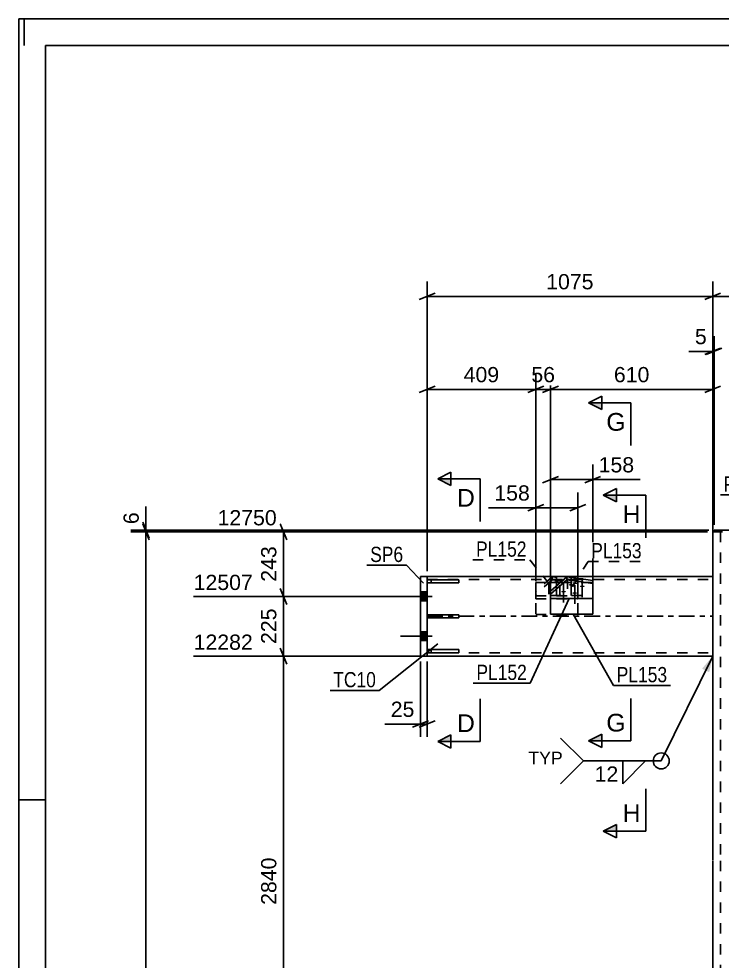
# Model space of a CAD drawing. Header units: millimetres. Extents: x 0 to 841, y 0 to 594.
# Drawn here: x 0 to 132.3, y 416.7 to 594 of the extents above; entities that cross this region are included whole.
import ezdxf

# ---------------------------------------------------------------- set-up
doc = ezdxf.new("R2010")
doc.units = ezdxf.units.MM
doc.linetypes.add('DXK_LINE_DOT2', pattern=[3.9198, 1.9599, -1.9599])
doc.linetypes.add('DXK_LINE_DOT3', pattern=[5.9187, 2.979, -0.9799, 0.9799, -0.9799])
doc.styles.add('Arial', font='arial.ttf', dxfattribs={"height": 0.2})
doc.styles.add('Arial Narrow', font='ARIALN.TTF', dxfattribs={"height": 0.2})

# ---------------------------------------------------------------- blocks, each defined once
blk = doc.blocks.new('Unknown-284856302-1131')
at = {"color": 5, "linetype": 'Continuous'}
for p, q in [((841, 594), (0, 594)), ((0, 594), (0, 0)), ((1, 589), (1, 594)), ((836, 589), (5, 589)), ((5, 589), (5, 5)), ((5, 447), (0, 447))]:
    blk.add_line(p, q, dxfattribs=at)
blk = doc.blocks.new('Part-284856302-4405 - 4376')
at = {"color": 2, "linetype": 'Continuous'}
for p, q in [((100.06, 487.93), (101.92, 487.93)), ((100.06, 487.93), (100.06, 486.26)), ((100.06, 484.88), (100.06, 481.93)), ((107.98, 484.88), (107.98, 481.93)), ((107.98, 481.93), (100.06, 481.93))]:
    blk.add_line(p, q, dxfattribs=at)
at = {"color": 7, "linetype": 'DXK_LINE_DOT2'}
for p, q in [((101.92, 487.93), (107.98, 487.93)), ((107.98, 487.93), (107.98, 484.88)), ((100.06, 486.26), (100.06, 484.88))]:
    blk.add_line(p, q, dxfattribs=at)
blk = doc.blocks.new('Bolt-284856302-4477 - 4376')
at = {"linetype": 'Continuous'}
for points in [[(102.49, 486.36), (102.59, 486.36), (102.68, 486.35), (102.76, 486.33), (102.83, 486.31), (102.88, 486.28), (102.92, 486.25), (102.94, 486.22), (102.94, 486.19), (102.92, 486.16), (102.88, 486.13), (102.83, 486.1), (102.76, 486.08), (102.68, 486.06), (102.59, 486.05), (102.49, 486.05), (102.4, 486.05), (102.31, 486.06), (102.23, 486.08), (102.16, 486.1), (102.1, 486.13), (102.07, 486.16), (102.05, 486.19), (102.05, 486.22), (102.07, 486.25), (102.1, 486.28), (102.16, 486.31), (102.23, 486.33), (102.31, 486.35), (102.4, 486.36)], [(103.92, 487.64), (104.02, 487.63), (104.11, 487.62), (104.19, 487.61), (104.26, 487.59), (104.31, 487.56), (104.35, 487.53), (104.37, 487.5), (104.37, 487.47), (104.35, 487.44), (104.31, 487.41), (104.26, 487.38), (104.19, 487.36), (104.11, 487.34), (104.02, 487.33), (103.92, 487.33), (103.83, 487.33), (103.74, 487.34), (103.66, 487.36), (103.59, 487.38), (103.53, 487.41), (103.5, 487.44), (103.48, 487.47), (103.48, 487.5), (103.5, 487.53), (103.53, 487.56), (103.59, 487.59), (103.66, 487.61), (103.74, 487.62), (103.83, 487.63)], [(104.6, 486.08), (104.69, 486.08), (104.78, 486.07), (104.86, 486.05), (104.93, 486.03), (104.99, 486.01), (105.02, 485.98), (105.04, 485.95), (105.04, 485.91), (105.02, 485.88), (104.99, 485.85), (104.93, 485.83), (104.86, 485.81), (104.78, 485.79), (104.69, 485.78), (104.6, 485.78), (104.5, 485.78), (104.41, 485.79), (104.33, 485.81), (104.26, 485.83), (104.21, 485.85), (104.17, 485.88), (104.15, 485.91), (104.15, 485.95), (104.17, 485.98), (104.21, 486.01), (104.26, 486.03), (104.33, 486.05), (104.41, 486.07), (104.5, 486.08)], [(106.02, 487.36), (106.12, 487.36), (106.21, 487.35), (106.29, 487.33), (106.36, 487.31), (106.41, 487.28), (106.45, 487.26), (106.47, 487.22), (106.47, 487.19), (106.45, 487.16), (106.41, 487.13), (106.36, 487.1), (106.29, 487.08), (106.21, 487.07), (106.12, 487.06), (106.02, 487.05), (105.93, 487.06), (105.84, 487.07), (105.76, 487.08), (105.69, 487.1), (105.63, 487.13), (105.6, 487.16), (105.58, 487.19), (105.58, 487.22), (105.6, 487.26), (105.63, 487.28), (105.69, 487.31), (105.76, 487.33), (105.84, 487.35), (105.93, 487.36)]]:
    blk.add_hatch(color=1, dxfattribs=at).paths.add_polyline_path(points)
at = {"color": 1, "linetype": 'Continuous'}
for p, q in [((102.49, 487.71), (102.49, 484.18)), ((103.92, 488.99), (103.92, 485.46)), ((106.02, 488.71), (106.02, 485.19)), ((104.6, 487.43), (104.6, 483.91))]:
    blk.add_line(p, q, dxfattribs=at)
blk = doc.blocks.new('Bolt-284856302-4478 - 4376')
at = {"linetype": 'Continuous'}
blk.add_hatch(color=1, dxfattribs=at).paths.add_polyline_path([(101.15, 487.88), (101.06, 487.89), (100.97, 487.9), (100.89, 487.91), (100.82, 487.93), (100.76, 487.96), (100.73, 487.99), (100.71, 488.02), (100.71, 488.05), (100.73, 488.08), (100.76, 488.11), (100.82, 488.14), (100.89, 488.16), (100.97, 488.18), (101.06, 488.19), (101.15, 488.19), (101.25, 488.19), (101.34, 488.18), (101.42, 488.16), (101.49, 488.14), (101.54, 488.11), (101.58, 488.08), (101.6, 488.05), (101.6, 488.02), (101.58, 487.99), (101.54, 487.96), (101.49, 487.93), (101.42, 487.91), (101.34, 487.9), (101.25, 487.89)])
at = {"color": 1, "linetype": 'DXK_LINE_DOT2'}
for p, q in [((99.71, 487.7), (99.71, 484.18)), ((103.25, 488.7), (103.25, 485.18)), ((101.81, 487.42), (101.81, 483.9))]:
    blk.add_line(p, q, dxfattribs=at)
at = {"color": 1, "linetype": 'Continuous'}
blk.add_line((101.15, 488.98), (101.15, 485.45), dxfattribs=at)
blk = doc.blocks.new('Part-284856302-4416 - 4376')
at = {"color": 2, "linetype": 'Continuous'}
for p, q in [((76.81, 475.29), (82.81, 475.29)), ((76.81, 475.29), (76.81, 474.69)), ((82.81, 475.29), (82.81, 474.69)), ((76.81, 474.69), (82.81, 474.69))]:
    blk.add_line(p, q, dxfattribs=at)
at = {"color": 7, "linetype": 'DXK_LINE_DOT2'}
blk.add_line((77.56, 474.69), (77.56, 475.29), dxfattribs=at)
blk = doc.blocks.new('Part-284856302-4417 - 4376')
at = {"color": 2, "linetype": 'Continuous'}
for p, q in [((76.81, 481.86), (82.81, 481.86)), ((76.81, 481.86), (76.81, 481.26)), ((76.81, 481.26), (82.81, 481.26)), ((82.81, 481.86), (82.81, 481.26))]:
    blk.add_line(p, q, dxfattribs=at)
at = {"color": 7, "linetype": 'DXK_LINE_DOT2'}
blk.add_line((77.56, 481.26), (77.56, 481.86), dxfattribs=at)
blk = doc.blocks.new('Part-284856302-4441 - 4376')
at = {"color": 2, "linetype": 'Continuous'}
for p, q in [((130.56, 497.48), (130.56, 435.66)), ((130.56, 497.48), (130.81, 497.48)), ((130.56, 435.56), (130.56, 327.44))]:
    blk.add_line(p, q, dxfattribs=at)
at = {"color": 7, "linetype": 'DXK_LINE_DOT2'}
for p, q in [((132.41, 497.48), (130.56, 497.48)), ((130.81, 497.48), (131.43, 497.48)), ((132.06, 497.48), (132.06, 435.66)), ((132.06, 435.56), (132.06, 327.44))]:
    blk.add_line(p, q, dxfattribs=at)
blk = doc.blocks.new('Part-284856302-4455 - 4376')
at = {"color": 7, "linetype": 'DXK_LINE_DOT2'}
for p, q in [((100.33, 488.97), (97.27, 486.26)), ((100.33, 488.41), (97.27, 485.7)), ((105.17, 488.31), (100.33, 488.97)), ((100.33, 488.97), (100.33, 488.41)), ((100.33, 488.41), (105.17, 487.74)), ((105.17, 484.87), (105.17, 488.31)), ((97.27, 486.26), (97.27, 484.87)), ((97.27, 485.44), (105.17, 485.44)), ((97.27, 484.87), (105.17, 484.87))]:
    blk.add_line(p, q, dxfattribs=at)
blk = doc.blocks.new('Part-284856302-4470 - 4376')
at = {"color": 2, "linetype": 'Continuous'}
for p, q in [((100.06, 486.26), (103.09, 488.98)), ((103.09, 488.42), (100.06, 485.7)), ((103.09, 488.98), (107.98, 488.32)), ((103.09, 488.98), (103.09, 488.42)), ((107.98, 487.75), (103.09, 488.42)), ((107.98, 488.32), (107.98, 484.88)), ((100.06, 484.88), (100.06, 486.26)), ((107.98, 484.88), (100.06, 484.88))]:
    blk.add_line(p, q, dxfattribs=at)
at = {"color": 7, "linetype": 'DXK_LINE_DOT2'}
blk.add_line((100.06, 485.45), (107.98, 485.45), dxfattribs=at)
blk = doc.blocks.new('Bolt-284856302-4473 - 4376')
at = {"linetype": 'Continuous'}
for points in [[(75.56, 486.14), (75.56, 484.49), (76.81, 484.49), (76.81, 486.14)], [(75.56, 486.14), (75.56, 484.49), (76.81, 484.49), (76.81, 486.14)], [(75.56, 478.64), (75.56, 476.99), (76.81, 476.99), (76.81, 478.64)], [(75.56, 478.64), (75.56, 476.99), (76.81, 476.99), (76.81, 478.64)]]:
    blk.add_hatch(color=1, dxfattribs=at).paths.add_polyline_path(points)
at = {"color": 1, "linetype": 'Continuous'}
for p, q in [((76.81, 486.14), (75.56, 486.14)), ((76.81, 486.14), (75.56, 486.14)), ((77.76, 485.31), (71.81, 485.31)), ((77.76, 485.31), (71.81, 485.31)), ((76.81, 484.49), (75.56, 484.49)), ((76.81, 484.49), (75.56, 484.49)), ((77.76, 477.81), (71.81, 477.81)), ((77.76, 477.81), (71.81, 477.81)), ((76.81, 478.64), (75.56, 478.64)), ((76.81, 478.64), (75.56, 478.64)), ((76.81, 476.99), (75.56, 476.99)), ((76.81, 476.99), (75.56, 476.99))]:
    blk.add_line(p, q, dxfattribs=at)
blk = doc.blocks.new('Part-284856302-4516 - 4376')
at = {"color": 2, "linetype": 'Continuous'}
for p, q in [((130.81, 497.78), (146.01, 497.78)), ((130.81, 497.78), (130.81, 497.48)), ((130.81, 497.48), (132.38, 497.48)), ((180.31, 497.78), (165.01, 497.78)), ((180.31, 497.48), (178.74, 497.48)), ((180.31, 497.78), (180.31, 497.48))]:
    blk.add_line(p, q, dxfattribs=at)
at = {"color": 7, "linetype": 'DXK_LINE_DOT2'}
for p, q in [((178.74, 497.48), (132.38, 497.48)), ((165.01, 497.78), (146.01, 497.78))]:
    blk.add_line(p, q, dxfattribs=at)
blk = doc.blocks.new('Part-284856302-4527 - 4376')
at = {"color": 7, "linetype": 'DXK_LINE_DOT2'}
for p, q in [((97.27, 487.92), (97.27, 481.92)), ((97.27, 487.92), (105.17, 487.92)), ((105.17, 487.92), (105.17, 481.92)), ((97.27, 481.92), (105.17, 481.92))]:
    blk.add_line(p, q, dxfattribs=at)
blk = doc.blocks.new('Part-284856302-4535 - 4376')
at = {"color": 7, "linetype": 'DXK_LINE_DOT2'}
for p, q in [((82.81, 488.44), (76.81, 488.44)), ((76.81, 488.44), (76.81, 487.84)), ((76.81, 487.84), (82.81, 487.84)), ((77.56, 488.44), (77.56, 487.84)), ((82.81, 487.84), (82.81, 488.44))]:
    blk.add_line(p, q, dxfattribs=at)
blk = doc.blocks.new('Part-284856302-4617 - 4376')
at = {"color": 2, "linetype": 'Continuous'}
for p, q in [((76.81, 489.06), (130.56, 489.06)), ((76.81, 474.06), (130.56, 474.06))]:
    blk.add_line(p, q, dxfattribs=at)
at = {"color": 7, "linetype": 'DXK_LINE_DOT2'}
for p, q in [((76.81, 489.06), (76.81, 474.06)), ((76.81, 488.46), (130.56, 488.46)), ((130.56, 474.06), (130.56, 489.06)), ((130.56, 489.06), (130.56, 489.06)), ((130.56, 489.06), (130.56, 489.06)), ((76.81, 474.66), (130.56, 474.66)), ((130.56, 474.06), (130.56, 474.06)), ((130.56, 474.06), (130.56, 474.06))]:
    blk.add_line(p, q, dxfattribs=at)
at = {"color": 7, "linetype": 'DXK_LINE_DOT3'}
blk.add_line((76.81, 481.56), (130.56, 481.56), dxfattribs=at)
blk = doc.blocks.new('Part-284856302-4536 - 4376')
at = {"color": 7, "linetype": 'DXK_LINE_DOT2'}
for p, q in [((82.81, 481.86), (76.81, 481.86)), ((76.81, 481.86), (76.81, 481.26)), ((76.81, 481.26), (82.81, 481.26)), ((77.56, 481.26), (77.56, 481.86)), ((82.81, 481.26), (82.81, 481.86))]:
    blk.add_line(p, q, dxfattribs=at)
blk = doc.blocks.new('Part-284856302-4542 - 4376')
at = {"color": 2, "linetype": 'Continuous'}
for p, q in [((76.81, 488.44), (82.81, 488.44)), ((76.81, 488.44), (76.81, 487.84)), ((76.81, 487.84), (82.81, 487.84)), ((82.81, 488.44), (82.81, 487.84))]:
    blk.add_line(p, q, dxfattribs=at)
at = {"color": 7, "linetype": 'DXK_LINE_DOT2'}
blk.add_line((77.56, 487.84), (77.56, 488.44), dxfattribs=at)
blk = doc.blocks.new('Part-284856302-4543 - 4376')
at = {"color": 7, "linetype": 'DXK_LINE_DOT2'}
for p, q in [((82.81, 475.29), (76.81, 475.29)), ((76.81, 475.29), (76.81, 474.69)), ((77.56, 475.29), (77.56, 474.69)), ((82.81, 474.69), (82.81, 475.29)), ((76.81, 474.69), (82.81, 474.69))]:
    blk.add_line(p, q, dxfattribs=at)
blk = doc.blocks.new('Part-284856302-4601 - 4376')
at = {"color": 2, "linetype": 'Continuous'}
for p, q in [((75.56, 489.06), (75.56, 474.06)), ((76.81, 489.06), (75.56, 489.06)), ((76.81, 474.06), (76.81, 489.06)), ((75.56, 474.06), (76.81, 474.06))]:
    blk.add_line(p, q, dxfattribs=at)
blk = doc.blocks.new('StraightDimension-284856302-11034 - 4376')
at = {"color": 7, "linetype": 'Continuous'}
for p, q in [((76.81, 490.06), (76.81, 544.6)), ((130.56, 490.06), (130.56, 544.6)), ((78.31, 542.35), (75.31, 541.15)), ((76.81, 541.75), (130.56, 541.75)), ((129.06, 541.15), (132.06, 542.35))]:
    blk.add_line(p, q, dxfattribs=at)
at = {"color": 0}
blk.add_wipeout([(108.73, 542.5), (108.73, 546.7), (98.63, 546.7), (98.63, 542.5)], dxfattribs=at)
at = {"color": 3, "style": 'Arial'}
blk.add_text('1075', height=2.865, dxfattribs=at).set_placement((99.23, 543.1))
blk = doc.blocks.new('StraightDimension-284856302-11076 - 4376')
at = {"color": 7, "linetype": 'Continuous'}
for p, q in [((97.27, 488.92), (97.27, 504.84)), ((105.17, 487.38), (105.17, 504.84)), ((95.77, 501.39), (98.77, 502.59)), ((97.27, 501.99), (105.17, 501.99)), ((106.67, 502.59), (103.67, 501.39))]:
    blk.add_line(p, q, dxfattribs=at)
at = {"color": 0}
blk.add_wipeout([(96.74, 502.74), (96.74, 506.94), (88.87, 506.94), (88.87, 502.74)], dxfattribs=at)
at = {"color": 7, "linetype": 'Continuous'}
blk.add_line((97.27, 501.99), (88.35, 501.99), dxfattribs=at)
blk.add_line((97.27, 501.99), (88.35, 501.99), dxfattribs=at)
at = {"color": 3, "style": 'Arial'}
blk.add_text('158', height=2.865, dxfattribs=at).set_placement((89.47, 503.34))
blk = doc.blocks.new('StraightDimension-284856302-5017 - 4376')
at = {"color": 7, "linetype": 'Continuous'}
for p, q in [((49.2, 498.98), (50.4, 495.98)), ((129.56, 497.48), (37.39, 497.48)), ((49.8, 485.31), (49.8, 497.48)), ((50.4, 483.81), (49.2, 486.81)), ((72.06, 485.31), (32.89, 485.31))]:
    blk.add_line(p, q, dxfattribs=at)
at = {"color": 0, "linetype": 'Continuous'}
blk.add_wipeout([(49.1, 498.08), (49.1, 502.28), (36.79, 502.28), (36.79, 498.08)], dxfattribs=at)
at = {"color": 0}
blk.add_wipeout([(49.05, 495.33), (44.85, 495.33), (44.85, 487.46), (49.05, 487.46)], dxfattribs=at)
at = {"color": 3, "linetype": 'Continuous', "style": 'Arial'}
blk.add_text('12750', height=2.865, dxfattribs=at).set_placement((37.39, 498.68))
at = {"color": 3, "style": 'Arial'}
blk.add_text('243', height=2.865, rotation=90.0002, dxfattribs=at).set_placement((48.45, 488.06))
blk = doc.blocks.new('StraightDimension-284856302-4775 - 4376')
at = {"color": 7, "linetype": 'Continuous'}
for p, q in [((24.51, 495.98), (23.31, 498.98)), ((129.56, 497.48), (21.06, 497.48)), ((23.91, 273.94), (23.91, 497.48))]:
    blk.add_line(p, q, dxfattribs=at)
blk = doc.blocks.new('StraightDimension-284856302-4785 - 4376')
at = {"color": 7, "linetype": 'Continuous'}
for p, q in [((23.31, 499.28), (24.51, 496.28)), ((24.51, 495.98), (23.31, 498.98)), ((129.81, 497.78), (21.06, 497.78)), ((129.56, 497.48), (21.06, 497.48)), ((23.91, 497.48), (23.91, 497.78))]:
    blk.add_line(p, q, dxfattribs=at)
at = {"color": 0}
blk.add_wipeout([(23.16, 501.72), (18.96, 501.72), (18.96, 498.3), (23.16, 498.3)], dxfattribs=at)
at = {"color": 7, "linetype": 'Continuous'}
blk.add_line((23.91, 497.78), (23.91, 502.25), dxfattribs=at)
blk.add_line((23.91, 497.78), (23.91, 502.25), dxfattribs=at)
at = {"color": 3, "style": 'Arial'}
blk.add_text('6', height=2.87, rotation=90.0002, dxfattribs=at).set_placement((22.56, 498.9))
blk = doc.blocks.new('StraightDimension-284856302-4928 - 4376')
at = {"color": 7, "linetype": 'Continuous'}
for p, q in [((130.56, 498.48), (130.56, 534.27)), ((130.81, 498.78), (130.81, 534.27)), ((129.06, 530.82), (132.06, 532.02)), ((132.31, 532.02), (129.31, 530.82)), ((130.56, 531.42), (130.81, 531.42))]:
    blk.add_line(p, q, dxfattribs=at)
at = {"color": 0}
blk.add_wipeout([(130.03, 532.17), (130.03, 536.37), (126.61, 536.37), (126.61, 532.17)], dxfattribs=at)
at = {"color": 7, "linetype": 'Continuous'}
blk.add_line((130.56, 531.42), (126.08, 531.42), dxfattribs=at)
blk.add_line((130.56, 531.42), (126.08, 531.42), dxfattribs=at)
at = {"color": 3, "style": 'Arial'}
blk.add_text('5', height=2.87, dxfattribs=at).set_placement((127.21, 532.77))
blk = doc.blocks.new('StraightDimension-284856302-4986 - 4376')
at = {"color": 7, "linetype": 'Continuous'}
for p, q in [((50.4, 472.56), (49.2, 475.56)), ((75.81, 474.06), (32.89, 474.06)), ((49.8, 389.34), (49.8, 474.06)), ((49.2, 390.84), (50.4, 387.84)), ((72.06, 389.34), (39.61, 389.34))]:
    blk.add_line(p, q, dxfattribs=at)
at = {"color": 0, "linetype": 'Continuous'}
blk.add_wipeout([(44.6, 474.66), (44.6, 478.86), (32.29, 478.86), (32.29, 474.66)], dxfattribs=at)
at = {"color": 0}
blk.add_wipeout([(49.05, 436.75), (44.85, 436.75), (44.85, 426.65), (49.05, 426.65)], dxfattribs=at)
at = {"color": 3, "linetype": 'Continuous', "style": 'Arial'}
blk.add_text('12282', height=2.865, dxfattribs=at).set_placement((32.89, 475.26))
at = {"color": 3, "style": 'Arial'}
blk.add_text('2840', height=2.865, rotation=90.0002, dxfattribs=at).set_placement((48.45, 427.25))
blk = doc.blocks.new('StraightDimension-284856302-5010 - 4376')
at = {"color": 7, "linetype": 'Continuous'}
for p, q in [((49.2, 486.81), (50.4, 483.81)), ((72.06, 485.31), (32.89, 485.31)), ((49.8, 474.06), (49.8, 485.31)), ((50.4, 472.56), (49.2, 475.56)), ((75.81, 474.06), (32.89, 474.06))]:
    blk.add_line(p, q, dxfattribs=at)
at = {"color": 0, "linetype": 'Continuous'}
blk.add_wipeout([(44.6, 485.91), (44.6, 490.11), (32.29, 490.11), (32.29, 485.91)], dxfattribs=at)
at = {"color": 0}
blk.add_wipeout([(49.05, 483.62), (44.85, 483.62), (44.85, 475.75), (49.05, 475.75)], dxfattribs=at)
at = {"color": 3, "linetype": 'Continuous', "style": 'Arial'}
blk.add_text('12507', height=2.865, dxfattribs=at).set_placement((32.89, 486.51))
at = {"color": 3, "style": 'Arial'}
blk.add_text('225', height=2.865, rotation=90.0002, dxfattribs=at).set_placement((48.45, 476.35))
blk = doc.blocks.new('StraightDimension-284856302-11033 - 4376')
at = {"color": 7, "linetype": 'Continuous'}
for p, q in [((130.56, 490.06), (130.56, 544.6)), ((180.56, 490.06), (180.56, 544.6)), ((132.06, 542.35), (129.06, 541.15)), ((130.56, 541.75), (180.56, 541.75)), ((179.06, 541.15), (182.06, 542.35))]:
    blk.add_line(p, q, dxfattribs=at)
at = {"color": 0}
blk.add_wipeout([(160.6, 542.5), (160.6, 546.7), (150.51, 546.7), (150.51, 542.5)], dxfattribs=at)
at = {"color": 3, "style": 'Arial'}
blk.add_text('1000', height=2.865, dxfattribs=at).set_placement((151.11, 543.1))
blk = doc.blocks.new('StraightDimension-284856302-11053 - 4376')
at = {"color": 7, "linetype": 'Continuous'}
for p, q in [((100.06, 484.41), (100.06, 527.11)), ((130.56, 490.06), (130.56, 527.11)), ((101.56, 524.86), (98.56, 523.66)), ((100.06, 524.26), (130.56, 524.26)), ((129.06, 523.66), (132.06, 524.86))]:
    blk.add_line(p, q, dxfattribs=at)
at = {"color": 0}
blk.add_wipeout([(119.24, 525.01), (119.24, 529.21), (111.37, 529.21), (111.37, 525.01)], dxfattribs=at)
at = {"color": 3, "style": 'Arial'}
blk.add_text('610', height=2.865, dxfattribs=at).set_placement((111.97, 525.61))
blk = doc.blocks.new('StraightDimension-284856302-11054 - 4376')
at = {"color": 7, "linetype": 'Continuous'}
for p, q in [((97.27, 488.16), (97.27, 527.11)), ((100.06, 484.41), (100.06, 527.11)), ((95.77, 523.66), (98.77, 524.86)), ((97.27, 524.26), (100.06, 524.26)), ((101.56, 524.86), (98.56, 523.66))]:
    blk.add_line(p, q, dxfattribs=at)
at = {"color": 0}
blk.add_wipeout([(101.48, 525.01), (101.48, 529.21), (95.84, 529.21), (95.84, 525.01)], dxfattribs=at)
at = {"color": 3, "style": 'Arial'}
blk.add_text('56', height=2.865, dxfattribs=at).set_placement((96.44, 525.61))
blk = doc.blocks.new('StraightDimension-284856302-11055 - 4376')
at = {"color": 7, "linetype": 'Continuous'}
for p, q in [((76.81, 490.06), (76.81, 527.11)), ((97.27, 488.16), (97.27, 527.11)), ((78.31, 524.86), (75.31, 523.66)), ((76.81, 524.26), (97.27, 524.26)), ((95.77, 523.66), (98.77, 524.86))]:
    blk.add_line(p, q, dxfattribs=at)
at = {"color": 0}
blk.add_wipeout([(90.97, 525.01), (90.97, 529.21), (83.1, 529.21), (83.1, 525.01)], dxfattribs=at)
at = {"color": 3, "style": 'Arial'}
blk.add_text('409', height=2.865, dxfattribs=at).set_placement((83.7, 525.61))
blk = doc.blocks.new('StraightDimension-284856302-11092 - 4376')
at = {"color": 7, "linetype": 'Continuous'}
for p, q in [((100.06, 487.26), (100.06, 510.14)), ((107.98, 485.93), (107.98, 510.14)), ((98.56, 506.69), (101.56, 507.89)), ((100.06, 507.29), (107.98, 507.29)), ((109.48, 507.89), (106.48, 506.69))]:
    blk.add_line(p, q, dxfattribs=at)
at = {"color": 0}
blk.add_wipeout([(116.37, 508.04), (116.37, 512.24), (108.5, 512.24), (108.5, 508.04)], dxfattribs=at)
at = {"color": 7, "linetype": 'Continuous'}
blk.add_line((107.98, 507.29), (116.9, 507.29), dxfattribs=at)
blk.add_line((107.98, 507.29), (116.9, 507.29), dxfattribs=at)
at = {"color": 3, "style": 'Arial'}
blk.add_text('158', height=2.865, dxfattribs=at).set_placement((109.1, 508.64))
blk = doc.blocks.new('StraightDimension-284856302-11140 - 4376')
at = {"color": 7, "linetype": 'Continuous'}
for p, q in [((75.56, 473.06), (75.56, 458.88)), ((76.81, 473.06), (76.81, 458.88)), ((74.06, 460.68), (77.06, 461.88)), ((78.31, 461.88), (75.31, 460.68)), ((75.56, 461.28), (76.81, 461.28))]:
    blk.add_line(p, q, dxfattribs=at)
at = {"color": 0}
blk.add_wipeout([(75.03, 462.03), (75.03, 466.23), (69.38, 466.23), (69.38, 462.03)], dxfattribs=at)
at = {"color": 7, "linetype": 'Continuous'}
blk.add_line((75.56, 461.28), (68.86, 461.28), dxfattribs=at)
blk.add_line((75.56, 461.28), (68.86, 461.28), dxfattribs=at)
at = {"color": 3, "style": 'Arial'}
blk.add_text('25', height=2.865, dxfattribs=at).set_placement((69.98, 462.63))
blk = doc.blocks.new('Mark-284856302-4512 - 4376')
at = {"color": 0}
blk.add_wipeout([(142.14, 505.03), (142.14, 508.03), (132.63, 508.03), (132.63, 505.03)], dxfattribs=at)
blk.add_wipeout([(142.14, 505.03), (142.14, 508.03), (132.63, 508.03), (132.63, 505.03)], dxfattribs=at)
at = {"color": 30, "linetype": 'Continuous'}
for p in [(132.03, 504.43), (145, 497.78)]:
    blk.add_line(p, (142.74, 504.43), dxfattribs=at)
at = {"color": 3, "style": 'Arial Narrow'}
blk.add_text('PL101', height=2.863, dxfattribs=at).set_placement((132.63, 505.03))
blk = doc.blocks.new('Mark-284856302-4401 - 4376')
at = {"color": 0}
blk.add_wipeout([(122, 469.15), (122, 472.15), (112.5, 472.15), (112.5, 469.15)], dxfattribs=at)
blk.add_wipeout([(122, 469.15), (122, 472.15), (112.5, 472.15), (112.5, 469.15)], dxfattribs=at)
at = {"color": 30, "linetype": 'Continuous'}
for p, q in [((104.33, 481.95), (111.9, 468.55)), ((111.9, 468.55), (122.6, 468.55))]:
    blk.add_line(p, q, dxfattribs=at)
at = {"color": 3, "style": 'Arial Narrow'}
blk.add_text('PL153', height=2.863, dxfattribs=at).set_placement((112.5, 469.15))
blk = doc.blocks.new('Mark-284856302-4451 - 4376')
at = {"color": 0}
blk.add_wipeout([(95.54, 492.78), (95.54, 495.78), (86.04, 495.78), (86.04, 492.78)], dxfattribs=at)
blk.add_wipeout([(95.54, 492.78), (95.54, 495.78), (86.04, 495.78), (86.04, 492.78)], dxfattribs=at)
at = {"color": 30, "linetype": 'DXK_LINE_DOT2'}
for p in [(85.44, 492.18), (99.8, 487.65)]:
    blk.add_line(p, (96.14, 492.18), dxfattribs=at)
at = {"color": 3, "style": 'Arial Narrow'}
blk.add_text('PL152', height=2.863, dxfattribs=at).set_placement((86.04, 492.78))
blk = doc.blocks.new('Mark-284856302-4466 - 4376')
at = {"color": 0}
blk.add_wipeout([(95.61, 469.58), (95.61, 472.58), (86.1, 472.58), (86.1, 469.58)], dxfattribs=at)
blk.add_wipeout([(95.61, 469.58), (95.61, 472.58), (86.1, 472.58), (86.1, 469.58)], dxfattribs=at)
at = {"color": 30, "linetype": 'Continuous'}
for p in [(103.58, 484.88), (85.5, 468.98)]:
    blk.add_line(p, (96.21, 468.98), dxfattribs=at)
at = {"color": 3, "style": 'Arial Narrow'}
blk.add_text('PL152', height=2.863, dxfattribs=at).set_placement((86.1, 469.58))
blk = doc.blocks.new('Mark-284856302-4523 - 4376')
at = {"color": 0}
blk.add_wipeout([(117.21, 492.48), (117.21, 495.48), (107.7, 495.48), (107.7, 492.48)], dxfattribs=at)
blk.add_wipeout([(117.21, 492.48), (117.21, 495.48), (107.7, 495.48), (107.7, 492.48)], dxfattribs=at)
at = {"color": 30, "linetype": 'DXK_LINE_DOT2'}
for p, q in [((104.16, 487.09), (107.1, 491.88)), ((107.1, 491.88), (117.81, 491.88))]:
    blk.add_line(p, q, dxfattribs=at)
at = {"color": 3, "style": 'Arial Narrow'}
blk.add_text('PL153', height=2.863, dxfattribs=at).set_placement((107.7, 492.48))
blk = doc.blocks.new('Mark-284856302-4613 - 4376')
at = {"color": 0}
blk.add_wipeout([(67.2, 468.2), (67.2, 471.2), (59.16, 471.2), (59.16, 468.2)], dxfattribs=at)
blk.add_wipeout([(67.2, 468.2), (67.2, 471.2), (59.16, 471.2), (59.16, 468.2)], dxfattribs=at)
at = {"color": 30, "linetype": 'Continuous'}
for p in [(78.84, 476.37), (58.56, 467.6)]:
    blk.add_line(p, (67.8, 467.6), dxfattribs=at)
at = {"color": 3, "style": 'Arial Narrow'}
blk.add_text('TC10', height=2.863, dxfattribs=at).set_placement((59.16, 468.2))
blk = doc.blocks.new('Mark-284856302-4597 - 4376')
at = {"color": 0}
blk.add_wipeout([(72.32, 491.78), (72.32, 494.78), (66.11, 494.78), (66.11, 491.78)], dxfattribs=at)
blk.add_wipeout([(72.32, 491.78), (72.32, 494.78), (66.11, 494.78), (66.11, 491.78)], dxfattribs=at)
at = {"color": 30, "linetype": 'Continuous'}
for p in [(65.51, 491.18), (76.13, 487.78)]:
    blk.add_line(p, (72.92, 491.18), dxfattribs=at)
at = {"color": 3, "style": 'Arial Narrow'}
blk.add_text('SP6', height=2.863, dxfattribs=at).set_placement((66.11, 491.78))
blk = doc.blocks.new('WeldMark-284856302-5088 - 4376')
at = {"linetype": 'Continuous'}
blk.add_hatch(color=30, dxfattribs=at).paths.add_polyline_path([(128.56, 471.7), (130.56, 474.06), (129.91, 471.04)])
at = {"color": 30, "linetype": 'Continuous'}
blk.add_line((130.56, 474.06), (120.88, 454.34), dxfattribs=at)
at = {"color": 3, "linetype": 'Continuous'}
for q in [(101.95, 458.63), (101.95, 450.06)]:
    blk.add_line((106.24, 454.34), q, dxfattribs=at)
for start, end in [(90, 270), (270, 90)]:
    blk.add_arc((120.88, 454.34), 1.5, start, end, dxfattribs=at)
at = {"color": 0}
blk.add_wipeout([(112.98, 450.24), (112.98, 453.64), (108.14, 453.64), (108.14, 450.24)], dxfattribs=at)
at = {"color": 30, "linetype": 'Continuous'}
blk.add_line((106.24, 454.34), (120.88, 454.34), dxfattribs=at)
at = {"color": 3, "linetype": 'Continuous'}
for p, q in [((113.64, 454.34), (117.93, 454.34)), ((117.93, 454.34), (113.64, 450.06)), ((113.64, 450.06), (113.64, 454.34))]:
    blk.add_line(p, q, dxfattribs=at)
at = {"color": 3, "style": 'Arial'}
blk.add_text('12', height=2.865, dxfattribs=at).set_placement((108.34, 450.44))
at = {"color": 0, "linetype": 'Continuous'}
blk.add_wipeout([(102.34, 453.69), (102.34, 456.19), (95.86, 456.19), (95.86, 453.69)], dxfattribs=at)
blk.add_wipeout([(102.34, 453.69), (102.34, 456.19), (95.86, 456.19), (95.86, 453.69)], dxfattribs=at)
at = {"color": 3, "linetype": 'Continuous', "style": 'Arial'}
blk.add_text('TYP', height=2.388, dxfattribs=at).set_placement((95.86, 453.69))
blk = doc.blocks.new('SectionMark-284856302-27274 - 4376')
at = {"linetype": 'Continuous'}
for points in [[(81.31, 507.43), (81.31, 506.18), (78.81, 507.43)], [(81.31, 459.27), (81.31, 458.02), (78.81, 458.02)]]:
    blk.add_hatch(color=6, dxfattribs=at).paths.add_polyline_path(points)
at = {"color": 6, "linetype": 'Continuous'}
for p, q in [((78.81, 507.43), (81.31, 508.68)), ((86.81, 507.43), (78.81, 507.43)), ((78.81, 507.43), (81.31, 506.18)), ((81.31, 506.18), (81.31, 508.68)), ((86.81, 507.43), (86.81, 499.43)), ((86.81, 458.02), (86.81, 466.02)), ((78.81, 458.02), (81.31, 459.27)), ((86.81, 458.02), (78.81, 458.02)), ((81.31, 456.77), (78.81, 458.02)), ((81.31, 459.27), (81.31, 456.77))]:
    blk.add_line(p, q, dxfattribs=at)
at = {"color": 0, "linetype": 'Continuous'}
for points in [[(85.81, 502.18), (85.81, 505.68), (82.44, 505.68), (82.44, 502.18)], [(85.81, 459.77), (85.81, 463.27), (82.44, 463.27), (82.44, 459.77)]]:
    blk.add_wipeout(points, dxfattribs=at)
at = {"color": 3, "linetype": 'Continuous', "style": 'Arial'}
for p in [(82.44, 502.18), (82.44, 459.77)]:
    blk.add_text('D', height=3.34, dxfattribs=at).set_placement(p)
blk = doc.blocks.new('SectionMark-284856302-27782 - 4376')
at = {"color": 6, "linetype": 'Continuous'}
for p, q in [((107.17, 521.73), (109.67, 522.98)), ((115.17, 521.73), (107.17, 521.73)), ((115.17, 521.73), (115.17, 513.73)), ((115.17, 458.12), (115.17, 466.12)), ((115.17, 458.12), (107.17, 458.12)), ((109.67, 456.87), (107.17, 458.12))]:
    blk.add_line(p, q, dxfattribs=at)
at = {"color": 0, "linetype": 'Continuous'}
for points in [[(114.17, 516.48), (114.17, 519.98), (110.54, 519.98), (110.54, 516.48)], [(114.17, 459.87), (114.17, 463.37), (110.54, 463.37), (110.54, 459.87)]]:
    blk.add_wipeout(points, dxfattribs=at)
at = {"linetype": 'Continuous'}
for points in [[(109.67, 521.73), (109.67, 520.48), (107.17, 521.73)], [(109.67, 459.37), (109.67, 458.12), (107.17, 458.12)]]:
    blk.add_hatch(color=6, dxfattribs=at).paths.add_polyline_path(points)
at = {"color": 6, "linetype": 'Continuous'}
for p, q in [((107.17, 521.73), (109.67, 520.48)), ((109.67, 520.48), (109.67, 522.98)), ((107.17, 458.12), (109.67, 459.37)), ((109.67, 459.37), (109.67, 456.87))]:
    blk.add_line(p, q, dxfattribs=at)
at = {"color": 3, "linetype": 'Continuous', "style": 'Arial'}
for p in [(110.54, 516.48), (110.54, 459.87)]:
    blk.add_text('G', height=3.34, dxfattribs=at).set_placement(p)
blk = doc.blocks.new('SectionMark-284856302-27928 - 4376')
at = {"linetype": 'Continuous'}
for points in [[(112.48, 504.34), (112.48, 503.09), (109.98, 504.34)], [(112.48, 442.36), (112.48, 441.11), (109.98, 441.11)]]:
    blk.add_hatch(color=6, dxfattribs=at).paths.add_polyline_path(points)
at = {"color": 6, "linetype": 'Continuous'}
for p, q in [((109.98, 504.34), (112.48, 505.59)), ((112.48, 503.09), (112.48, 505.59)), ((117.98, 504.34), (109.98, 504.34)), ((109.98, 504.34), (112.48, 503.09)), ((117.98, 504.34), (117.98, 496.34)), ((117.98, 441.11), (117.98, 449.11)), ((109.98, 441.11), (112.48, 442.36)), ((112.48, 442.36), (112.48, 439.86)), ((117.98, 441.11), (109.98, 441.11)), ((112.48, 439.86), (109.98, 441.11))]:
    blk.add_line(p, q, dxfattribs=at)
at = {"color": 0, "linetype": 'Continuous'}
for points in [[(116.98, 499.09), (116.98, 502.59), (113.61, 502.59), (113.61, 499.09)], [(116.98, 442.86), (116.98, 446.36), (113.61, 446.36), (113.61, 442.86)]]:
    blk.add_wipeout(points, dxfattribs=at)
at = {"color": 3, "linetype": 'Continuous', "style": 'Arial'}
for p in [(113.61, 499.09), (113.61, 442.86)]:
    blk.add_text('H', height=3.34, dxfattribs=at).set_placement(p)

msp = doc.modelspace()

# ---------------------------------------------------------------- block references
for name in ['Unknown-284856302-1131', 'Part-284856302-4441 - 4376', 'Part-284856302-4516 - 4376', 'Part-284856302-4601 - 4376', 'Part-284856302-4617 - 4376', 'Part-284856302-4535 - 4376', 'Part-284856302-4542 - 4376', 'Part-284856302-4455 - 4376', 'Part-284856302-4527 - 4376', 'Bolt-284856302-4478 - 4376', 'Part-284856302-4470 - 4376', 'Part-284856302-4405 - 4376', 'Bolt-284856302-4477 - 4376', 'Bolt-284856302-4473 - 4376', 'Part-284856302-4417 - 4376', 'Part-284856302-4536 - 4376', 'Part-284856302-4416 - 4376', 'Part-284856302-4543 - 4376']:
    msp.add_blockref(name, (0, 0))

# ---------------------------------------------------------------- next in the draw order: block references
msp.add_blockref('StraightDimension-284856302-11034 - 4376', (0, 0))

# ---------------------------------------------------------------- next in the draw order: block references
msp.add_blockref('StraightDimension-284856302-11076 - 4376', (0, 0))

# ---------------------------------------------------------------- next in the draw order: block references
msp.add_blockref('StraightDimension-284856302-5017 - 4376', (0, 0))

# ---------------------------------------------------------------- next in the draw order: block references
msp.add_blockref('StraightDimension-284856302-4775 - 4376', (0, 0))

# ---------------------------------------------------------------- next in the draw order: block references
for name in ['StraightDimension-284856302-4785 - 4376', 'Mark-284856302-4401 - 4376', 'StraightDimension-284856302-4986 - 4376']:
    msp.add_blockref(name, (0, 0))

# ---------------------------------------------------------------- next in the draw order: block references
for name in ['StraightDimension-284856302-4928 - 4376', 'StraightDimension-284856302-5010 - 4376']:
    msp.add_blockref(name, (0, 0))

# ---------------------------------------------------------------- next in the draw order: block references
for name in ['StraightDimension-284856302-11033 - 4376', 'StraightDimension-284856302-11140 - 4376']:
    msp.add_blockref(name, (0, 0))

# ---------------------------------------------------------------- next in the draw order: block references
for name in ['StraightDimension-284856302-11053 - 4376', 'Mark-284856302-4613 - 4376']:
    msp.add_blockref(name, (0, 0))

# ---------------------------------------------------------------- next in the draw order: block references
for name in ['StraightDimension-284856302-11054 - 4376', 'Mark-284856302-4512 - 4376']:
    msp.add_blockref(name, (0, 0))

# ---------------------------------------------------------------- next in the draw order: block references
for name in ['StraightDimension-284856302-11055 - 4376', 'Mark-284856302-4466 - 4376']:
    msp.add_blockref(name, (0, 0))

# ---------------------------------------------------------------- next in the draw order: block references
for name in ['StraightDimension-284856302-11092 - 4376', 'Mark-284856302-4597 - 4376', 'WeldMark-284856302-5088 - 4376']:
    msp.add_blockref(name, (0, 0))

# ---------------------------------------------------------------- next in the draw order: block references
for name in ['Mark-284856302-4451 - 4376', 'Mark-284856302-4523 - 4376']:
    msp.add_blockref(name, (0, 0))

# ---------------------------------------------------------------- next in the draw order: block references
for name in ['SectionMark-284856302-27782 - 4376', 'SectionMark-284856302-27274 - 4376']:
    msp.add_blockref(name, (0, 0))

# ---------------------------------------------------------------- next in the draw order: block references
msp.add_blockref('SectionMark-284856302-27928 - 4376', (0, 0))

doc.saveas('drawing.dxf')
